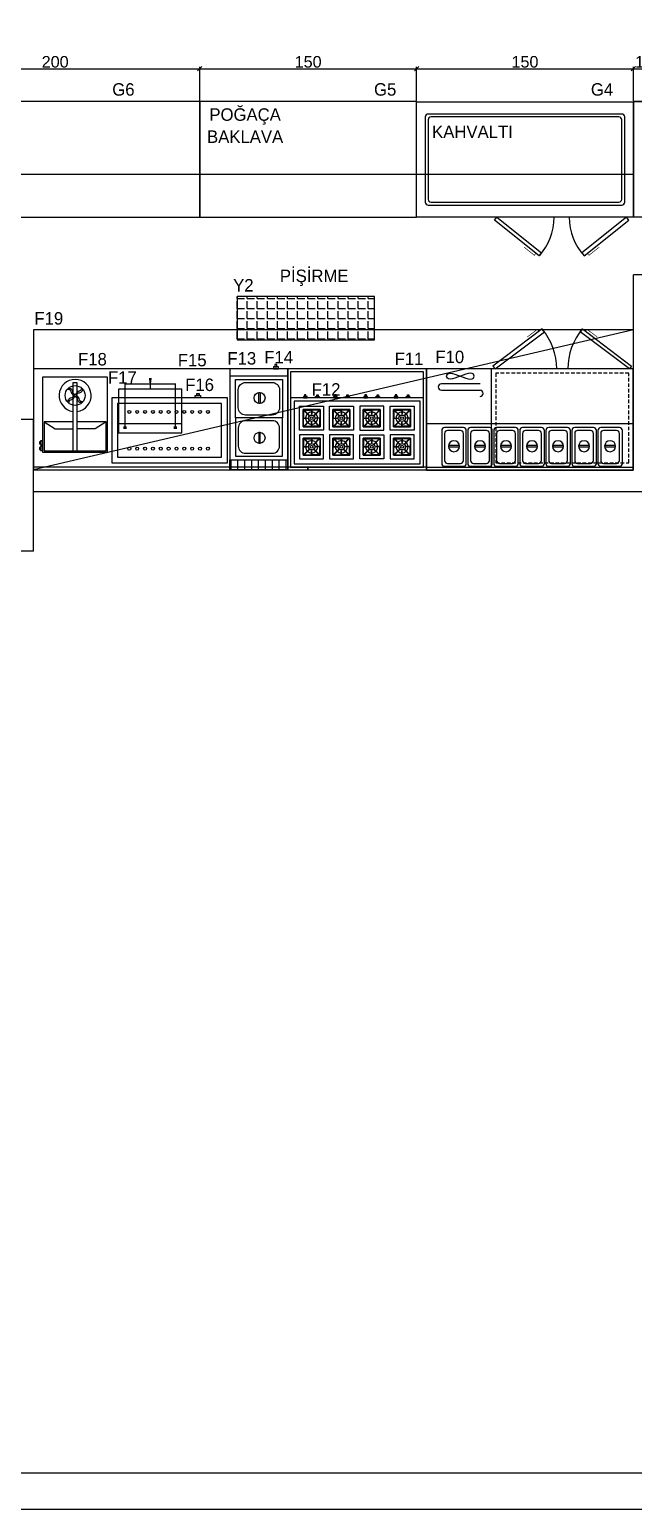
# Model space of a CAD drawing. Header units: millimetres. Extents: x 63882 to 85892, y -58394 to -53173.
# Drawn here: x 64644 to 65062, y -56094 to -55069 of the extents above; entities that cross this region are included whole.
import ezdxf
from ezdxf.enums import TextEntityAlignment as Align

# ---------------------------------------------------------------- set-up
doc = ezdxf.new("R2010")
doc.units = ezdxf.units.MM
doc.header["$LTSCALE"] = 5
doc.linetypes.add('DASHED', pattern=[0.75, 0.5, -0.25])
for name, color, linetype in [('002 Çizgi', 7, 'Continuous'), ('S2000-002 Çizgi', 7, 'Continuous'), ('S2000-025 Antet', 7, 'Continuous')]:
    doc.layers.add(name, color=color, linetype=linetype)
doc.styles.get("Standard").update_dxf_attribs({"font": 'arial.ttf'})
doc.styles.add('TAKSİM', font='GOTHIC.TTF', dxfattribs={"height": 20})
doc.dimstyles.new('OLCU50', dxfattribs={"dimtxt": 8, "dimasz": 3, "dimexe": 1.25, "dimexo": 0.625, "dimtad": 1, "dimdec": 0, "dimtxsty": 'Standard', "dimblk": 'OBLIQUE', "dimcen": 2.5, "dimclrd": 256, "dimclre": 251, "dimclrt": 25, "dimadec": 0, "dimazin": 0, "dimtfac": 1, "dimtdec": 0, "dimtmove": 0, "dimatfit": 3, "dimldrblk": 'OBLIQUE', "dimfxl": 1, "dimarcsym": 0})

# ---------------------------------------------------------------- blocks, each defined once
blk = doc.blocks.new('A$C2833593F')
at = {"layer": 'S2000-002 Çizgi'}
for points in [[(0, 0), (45, 0), (45, 52), (0, 52)], [(21, 4), (24, 4), (24, 51), (21, 51)], [(45, 48.1), (46.5, 48.1), (46.5, 50.8), (45, 50.8)], [(45, 44.1), (46.5, 44.1), (46.5, 46.8), (45, 46.8)], [(46.5, 48.8), (47.2, 48.8), (47.2, 50.1), (46.5, 50.1)], [(46.5, 44.8), (47.2, 44.8), (47.2, 46.1), (46.5, 46.1)]]:
    blk.add_lwpolyline(points, close=True, dxfattribs=at)
for points in [[(24, 31), (44, 31), (44, 51), (1, 51), (1, 31), (21, 31)], [(1, 31), (8.6, 35.7), (21, 35.7)], [(44, 31), (36.4, 35.7), (24, 35.7)]]:
    blk.add_lwpolyline(points, dxfattribs=at)
for points in [[(17.1, 16.9, -0.42543), (19.5, 15.6, 0.337252), (21.6, 13.3, -0.475845)], [(17.6, 17.5, -0.499875), (20.8, 15.4, 0.298072), (22.2, 13.6, 0.325205)], [(17.7, 7.8, -0.499875), (19.8, 11, 0.298072), (21.5, 12.3, 0.325205)], [(18.3, 7.3, -0.42543), (19.5, 9.7, 0.337252), (21.9, 11.8, -0.475845)], [(27.4, 7.9, -0.499875), (24.2, 10, 0.298072), (22.8, 11.7, 0.325205)], [(26.7, 18, -0.42543), (25.5, 15.7, 0.337252), (23.1, 13.6, -0.475845)], [(27.9, 8.5, -0.42543), (25.5, 9.7, 0.337252), (23.4, 12.1, -0.475845)], [(27.3, 17.6, -0.499875), (25.2, 14.3, 0.298072), (23.5, 13, 0.325205)]]:
    blk.add_lwpolyline(points, format="xyb", dxfattribs=at)
at = {"layer": 'S2000-002 Çizgi', "const_width": 0.25}
blk.add_lwpolyline([(22.2, 12.4, 1), (22.8, 13, 1)], format="xyb", close=True, dxfattribs=at)
at = {"layer": 'S2000-002 Çizgi'}
for radius in [6.87, 1.04]:
    blk.add_circle((22.5, 12.7), radius, dxfattribs=at)
blk.add_arc((22.5, 12.7), 11.1, 97.7691, 82.2228, dxfattribs=at)
blk = doc.blocks.new('A$C01E77913')
at = {"layer": 'S2000-002 Çizgi'}
for points in [[(2, 26.8), (15, 26.8, -0.414214), (17, 24.8), (17, 2, -0.414214), (15, 0), (2, 0, -0.414214), (0, 2), (0, 24.8, -0.414214)], [(4, 24.8), (13, 24.8, -0.414214), (15, 22.8), (15, 4, -0.414214), (13, 2), (4, 2, -0.414214), (2, 4), (2, 22.8, -0.414214)]]:
    blk.add_lwpolyline(points, format="xyb", close=True, dxfattribs=at)
blk.add_lwpolyline([(4.7, 14.3), (12.2, 14.3), (12.2, 13.5), (4.7, 13.5)], close=True, dxfattribs=at)
blk.add_circle((8.5, 13.9), 3.82, dxfattribs=at)
blk = doc.blocks.new('143-70-M')
at = {"layer": '002 Çizgi', "color": 7}
for p, q in [((27.4, -97.5), (27.4, 45.5)), ((-30.3, -60.5), (-30.3, -87.2)), ((-25.9, -87.2), (-25.9, -60.5)), ((-37.4, -66), (-37.6, -67.1)), ((-37.6, -67.1), (-37.4, -68.6)), ((-36.9, -65.1), (-37.4, -66)), ((-37.4, -68.6), (-36.9, -70.3)), ((-36.3, -64.7), (-36.9, -65.1)), ((-36.9, -70.3), (-36.3, -72.1)), ((-35.6, -64.5), (-36.3, -64.7)), ((-34.8, -64.7), (-35.6, -64.5)), ((-34.2, -65.1), (-34.8, -64.7)), ((-34.8, -72.1), (-34.2, -70.3)), ((-33.7, -66), (-34.2, -65.1)), ((-34.2, -70.3), (-33.7, -68.6)), ((-33.6, -67.1), (-33.7, -66)), ((-33.7, -68.6), (-33.6, -67.1)), ((-37.6, -81.1), (-37.4, -79.6)), ((-37.4, -82.2), (-37.6, -81.1)), ((-37.4, -79.6), (-36.9, -77.9)), ((-36.9, -77.9), (-36.3, -76)), ((-36.3, -72.1), (-35.6, -74.1)), ((-36.3, -76), (-35.6, -74.1)), ((-35.6, -74.1), (-34.8, -72.1)), ((-35.6, -74.1), (-34.8, -76)), ((-34.8, -76), (-34.2, -77.9)), ((-34.2, -77.9), (-33.7, -79.6)), ((-33.7, -79.6), (-33.6, -81.1)), ((-33.6, -81.1), (-33.7, -82.2)), ((-36.9, -83), (-37.4, -82.2)), ((-36.3, -83.5), (-36.9, -83)), ((-35.6, -83.7), (-36.3, -83.5)), ((-34.8, -83.5), (-35.6, -83.7)), ((-34.2, -83), (-34.8, -83.5)), ((-33.7, -82.2), (-34.2, -83))]:
    blk.add_line(p, q, dxfattribs=at)
for points in [[(-68.4, 10.3), (-42.6, 44.4), (-40.6, 42.9), (-66.4, 8.8)], [(-40.6, -97.5), (29.4, -97.5), (29.4, 45.5), (-40.6, 45.5)], [(-2.6, 45.5), (-2.6, -97.5), (29.4, -97.5), (29.4, 45.5)], [(-68.4, -17.5), (-42.6, -51.6), (-40.6, -50.1), (-66.4, -16)]]:
    blk.add_lwpolyline(points, close=True, dxfattribs=at)
at = {"layer": '002 Çizgi', "color": 7, "linetype": 'DASHED'}
blk.add_lwpolyline([(24.4, -49.5), (24.4, 42.5), (-37.6, 42.5), (-37.6, -49.5)], close=True, dxfattribs=at)
at = {"layer": '002 Çizgi', "color": 7, "const_width": 0.427}
for points in [[(-66.7, 12.5), (-68, 13.5), (-63.8, 19.2), (-62.7, 20.6)], [(-66.7, -19.8), (-68, -20.8), (-63.8, -26.4), (-62.7, -27.8)]]:
    blk.add_lwpolyline(points, dxfattribs=at)
at = {"layer": '002 Çizgi', "color": 7}
blk.add_lwpolyline([(27.4, -52.5), (-40.6, -52.5)], dxfattribs=at)
for centre, radius, start, end in [((-40.6, 42.9), 42.7, 229.4908, 270), ((-40.6, -50.1), 42.7, 90, 130.5092), ((-23.7, -60.5), 2.17, 0, 180), ((-28.1, -87.2), 2.17, 180, 0)]:
    blk.add_arc(centre, radius, start, end, dxfattribs=at)
at = {"layer": '002 Çizgi', "color": 7, "xscale": -1, "rotation": 90}
for p in [(26.8, 38), (26.8, 20), (26.8, 2), (26.8, -16), (26.8, -34), (26.8, -52), (26.8, -70)]:
    blk.add_blockref('A$C01E77913', p, dxfattribs=at)
blk = doc.blocks.new('A$C4C4D7A5C')
at = {"layer": 'S2000-002 Çizgi'}
for points in [[(0, 26.8), (0, 106.8), (150, 106.8), (150, 26.8)], [(84.8, 0), (53.9, 24.8), (55.6, 26.8), (86.5, 2.1)], [(116, 0), (146.9, 24.8), (145.2, 26.8), (114.3, 2.1)]]:
    blk.add_lwpolyline(points, close=True, dxfattribs=at)
for points in [[(144, 37.3), (144, 96.3, 0.414214), (142, 98.3), (8, 98.3, 0.414214), (6, 96.3), (6, 37.3, 0.414214), (8, 35.3), (142, 35.3, 0.414214)], [(142, 39.3), (142, 94.3, 0.414214), (140, 96.3), (10, 96.3, 0.414214), (8, 94.3), (8, 39.3, 0.414214), (10, 37.3), (140, 37.3, 0.414214)]]:
    blk.add_lwpolyline(points, format="xyb", close=True, dxfattribs=at)
at = {"layer": 'S2000-002 Çizgi', "const_width": 0.44}
for points in [[(82.5, 1.8), (81.5, 0.5), (75.8, 5), (74.4, 6.2)], [(118.2, 1.8), (119.3, 0.5), (124.9, 5), (126.4, 6.2)]]:
    blk.add_lwpolyline(points, dxfattribs=at)
at = {"layer": 'S2000-002 Çizgi'}
for centre, start, end in [((55.6, 26.8), 317.4568, 0), ((145.2, 26.8), 180, 222.5432)]:
    blk.add_arc(centre, 39.6, start, end, dxfattribs=at)
blk = doc.blocks.new('A$C1290354C')
for points in [[(0, 0), (80, 0), (80, 45), (0, 45)], [(4, 4), (76, 4), (76, 41), (4, 41)]]:
    blk.add_lwpolyline(points, close=True)
for centre in [(12.2, 35.2), (17.6, 35.2), (23.1, 35.2), (28.5, 35.2), (33.9, 35.2), (39.4, 35.2), (44.8, 35.2), (50.2, 35.2), (55.7, 35.2), (61.1, 35.2), (66.6, 35.2), (12.2, 9.8), (17.6, 9.8), (23.1, 9.8), (28.5, 9.8), (33.9, 9.8), (39.4, 9.8), (44.8, 9.8), (50.2, 9.8), (55.7, 9.8), (61.1, 9.8), (66.6, 9.8)]:
    blk.add_circle(centre, 1)
at = {"layer": 'S2000-002 Çizgi'}
for points in [[(61.4, 45), (57.8, 45), (57.8, 46.5), (61.4, 46.5)], [(60.5, 46.5), (59, 46.5), (59, 47.9), (60.5, 47.9)]]:
    blk.add_lwpolyline(points, close=True, dxfattribs=at)
blk = doc.blocks.new('A$C67BA2794')
at = {"layer": 'S2000-002 Çizgi'}
blk.add_lwpolyline([(0, 7.6), (44, 7.6), (44, 38), (0, 38)], close=True, dxfattribs=at)
blk.add_lwpolyline([(44, 31.5), (0, 31.5)], dxfattribs=at)
for points, const_width in [([(3.5, 34.4), (5.8, 34.4)], 2), ([(4.6, 34), (4.6, 4.1), (22, 4.1)], 1), ([(39.4, 34), (39.4, 4.1), (22, 4.1)], 1), ([(40.5, 34.4), (38.2, 34.4)], 2)]:
    blk.add_lwpolyline(points, dxfattribs=dict(at, const_width=const_width))
blk.add_lwpolyline([(21.9, 7.5, 1, 1, 0), (21.9, 3.7, 1, 2, 0), (21.9, 0, 2, 2, 0)], format="xyseb", dxfattribs=at)
blk = doc.blocks.new('A$C1D5611CB')
at = {"layer": 'S2000-002 Çizgi'}
h = blk.add_hatch(dxfattribs=at)
h.set_pattern_fill('ANSI31', color=256, scale=1.5, angle=45, style=0)
h.set_pattern_definition([(90, (-3928.432, -4962.946), (-4.7625, 9e-16), [])])
h.paths.add_polyline_path([(40, 65.9), (40, 72.9), (0, 72.9), (0, 65.9)])
blk.add_line((0, 7.9), (40, 7.9), dxfattribs=at)
for points in [[(0, 2.9), (40, 2.9), (40, 72.9), (0, 72.9)], [(0, 72.9), (40, 72.9), (40, 65.9), (0, 65.9)], [(3.7, 63.4), (3.7, 36.9), (36.2, 36.9), (36.2, 63.4)], [(19.9, 47), (19.9, 54.5), (19.2, 54.5), (19.2, 47)], [(3.7, 10.4), (3.7, 36.9), (36.2, 36.9), (36.2, 10.4)], [(19.9, 26.9), (19.9, 19.4), (19.2, 19.4), (19.2, 26.9)], [(9.9, 2.9), (6.3, 2.9), (6.3, 1.5), (9.9, 1.5)], [(9, 1.5), (7.5, 1.5), (7.5, 0), (9, 0)]]:
    blk.add_lwpolyline(points, close=True, dxfattribs=at)
for points in [[(5.7, 56.4), (5.7, 43.9, 0.414214), (10.7, 38.9), (29.2, 38.9, 0.414214), (34.2, 43.9), (34.2, 56.4, 0.414214), (29.2, 61.4), (10.7, 61.4, 0.414214)], [(5.7, 17.4), (5.7, 29.9, -0.414214), (10.7, 34.9), (29.2, 34.9, -0.414214), (34.2, 29.9), (34.2, 17.4, -0.414214), (29.2, 12.4), (10.7, 12.4, -0.414214)]]:
    blk.add_lwpolyline(points, format="xyb", close=True, dxfattribs=at)
for centre in [(19.5, 50.7), (19.5, 23.1)]:
    blk.add_circle(centre, 3.82, dxfattribs=at)
blk = doc.blocks.new('A$C12B43838')
at = {"layer": 'S2000-002 Çizgi'}
for p, q in [((8.6, 39.8), (20.4, 39.8)), ((8.8, 38.9), (8.8, 34.3)), ((8.8, 28.9), (8.8, 33.5)), ((9.1, 34), (11.6, 34)), ((9.1, 34), (11.6, 34)), ((9.1, 33.8), (11.6, 33.8)), ((9.3, 39.1), (12.6, 35.8)), ((9.3, 28.7), (12.6, 32)), ((9.7, 39.1), (12.8, 36)), ((9.7, 28.7), (12.8, 31.8)), ((9.9, 39.5), (14.1, 39.5)), ((12.8, 35.8), (12.8, 35.8)), ((12.8, 32), (12.8, 32)), ((14.4, 39.3), (14.4, 36.8)), ((14.4, 28.5), (14.4, 31)), ((14.6, 39.3), (14.6, 36.8)), ((14.6, 28.5), (14.6, 31)), ((19.1, 39.5), (14.9, 39.5)), ((16.2, 35.8), (16.2, 35.8)), ((16.2, 32), (16.2, 32)), ((19.3, 39.1), (16.3, 36)), ((19.3, 28.7), (16.3, 31.8)), ((19.7, 39.1), (16.4, 35.8)), ((19.7, 28.7), (16.4, 32)), ((19.9, 34), (17.4, 34)), ((19.9, 34), (17.4, 34)), ((19.9, 33.8), (17.4, 33.8)), ((20.2, 38.9), (20.2, 34.3)), ((20.2, 28.9), (20.2, 33.5)), ((20.4, 39.8), (20.4, 28)), ((29.2, 39.8), (41, 39.8)), ((29.4, 38.9), (29.4, 34.3)), ((29.4, 28.9), (29.4, 33.5)), ((29.7, 34), (32.2, 34)), ((29.7, 34), (32.2, 34)), ((29.7, 33.8), (32.2, 33.8)), ((29.9, 39.1), (33.2, 35.8)), ((29.9, 28.7), (33.2, 32)), ((30.3, 39.1), (33.3, 36)), ((30.3, 28.7), (33.3, 31.8)), ((30.5, 39.5), (34.7, 39.5)), ((33.4, 35.8), (33.4, 35.8)), ((33.4, 32), (33.4, 32)), ((35, 39.3), (35, 36.8)), ((35, 28.5), (35, 31)), ((35.2, 39.3), (35.2, 36.8)), ((35.2, 28.5), (35.2, 31)), ((39.7, 39.5), (35.5, 39.5)), ((39.9, 39.1), (36.8, 36)), ((36.8, 35.8), (36.8, 35.8)), ((36.8, 32), (36.8, 32)), ((39.9, 28.7), (36.8, 31.8)), ((40.3, 39.1), (37, 35.8)), ((40.3, 28.7), (37, 32)), ((40.5, 34), (38, 34)), ((40.5, 34), (38, 34)), ((40.5, 33.8), (38, 33.8)), ((40.8, 38.9), (40.8, 34.3)), ((40.8, 28.9), (40.8, 33.5)), ((41, 39.8), (41, 28)), ((50.2, 39.8), (50.2, 28)), ((62, 39.8), (50.2, 39.8)), ((50.4, 38.9), (50.4, 34.3)), ((50.4, 28.9), (50.4, 33.5)), ((50.7, 34), (53.2, 34)), ((50.7, 34), (53.2, 34)), ((50.7, 33.8), (53.2, 33.8)), ((50.9, 39.1), (54.2, 35.8)), ((50.9, 28.7), (54.2, 32)), ((51.3, 39.1), (54.3, 36)), ((51.3, 28.7), (54.3, 31.8)), ((51.5, 39.5), (55.7, 39.5)), ((54.4, 35.8), (54.4, 35.8)), ((54.4, 32), (54.4, 32)), ((55.9, 39.3), (55.9, 36.8)), ((55.9, 28.5), (55.9, 31)), ((56.2, 39.3), (56.2, 36.8)), ((56.2, 28.5), (56.2, 31)), ((60.7, 39.5), (56.5, 39.5)), ((60.9, 39.1), (57.8, 36)), ((57.8, 35.8), (57.8, 35.8)), ((57.8, 32), (57.8, 32)), ((60.9, 28.7), (57.8, 31.8)), ((61.3, 39.1), (58, 35.8)), ((61.3, 28.7), (58, 32)), ((61.5, 34), (59, 34)), ((61.5, 34), (59, 34)), ((61.5, 33.8), (59, 33.8)), ((61.7, 38.9), (61.7, 34.3)), ((61.7, 28.9), (61.7, 33.5)), ((71.1, 39.8), (83, 39.8)), ((71.4, 38.9), (71.4, 34.3)), ((71.4, 28.9), (71.4, 33.5)), ((71.7, 34), (74.2, 34)), ((71.7, 34), (74.2, 34)), ((71.7, 33.8), (74.2, 33.8)), ((71.8, 39.1), (75.2, 35.8)), ((71.8, 28.7), (75.2, 32)), ((72.3, 39.1), (75.3, 36)), ((72.3, 28.7), (75.3, 31.8)), ((72.5, 39.5), (76.7, 39.5)), ((75.3, 35.8), (75.3, 35.8)), ((75.3, 32), (75.3, 32)), ((76.9, 39.3), (76.9, 36.8)), ((76.9, 28.5), (76.9, 31)), ((77.2, 39.3), (77.2, 36.8)), ((77.2, 28.5), (77.2, 31)), ((81.7, 39.5), (77.5, 39.5)), ((81.8, 39.1), (78.8, 36)), ((78.8, 35.8), (78.8, 35.8)), ((78.8, 32), (78.8, 32)), ((81.8, 28.7), (78.8, 31.8)), ((82.3, 39.1), (79, 35.8)), ((82.3, 28.7), (79, 32)), ((82.5, 34), (80, 34)), ((82.5, 34), (80, 34)), ((82.5, 33.8), (80, 33.8)), ((82.7, 38.9), (82.7, 34.3)), ((82.7, 28.9), (82.7, 33.5)), ((83, 39.8), (83, 28)), ((9.9, 28.3), (14.1, 28.3)), ((19.1, 28.3), (14.9, 28.3)), ((30.5, 28.3), (34.7, 28.3)), ((39.7, 28.3), (35.5, 28.3)), ((51.5, 28.3), (55.7, 28.3)), ((60.7, 28.3), (56.5, 28.3)), ((72.5, 28.3), (76.7, 28.3)), ((81.7, 28.3), (77.5, 28.3)), ((8.8, 19.1), (8.8, 14.5)), ((8.8, 9.1), (8.8, 13.7)), ((9.1, 14.2), (11.6, 14.2)), ((9.1, 14), (11.6, 14)), ((9.1, 14), (11.6, 14)), ((9.3, 19.3), (12.6, 16)), ((9.3, 8.9), (12.6, 12.2)), ((9.7, 19.3), (12.8, 16.2)), ((9.7, 8.9), (12.8, 12)), ((9.9, 19.7), (14.1, 19.7)), ((12.8, 16), (12.8, 16)), ((12.8, 12.2), (12.8, 12.2)), ((14.4, 19.5), (14.4, 17)), ((14.4, 8.7), (14.4, 11.2)), ((14.6, 19.5), (14.6, 17)), ((14.6, 8.7), (14.6, 11.2)), ((19.1, 19.7), (14.9, 19.7)), ((16.2, 16), (16.2, 16)), ((16.2, 12.2), (16.2, 12.2)), ((19.3, 19.3), (16.3, 16.2)), ((19.3, 8.9), (16.3, 12)), ((19.7, 19.3), (16.4, 16)), ((19.7, 8.9), (16.4, 12.2)), ((19.9, 14.2), (17.4, 14.2)), ((19.9, 14), (17.4, 14)), ((19.9, 14), (17.4, 14)), ((20.2, 19.1), (20.2, 14.5)), ((20.2, 9.1), (20.2, 13.7)), ((20.4, 8.2), (20.4, 20)), ((29.4, 19.1), (29.4, 14.5)), ((29.4, 9.1), (29.4, 13.7)), ((29.7, 14.2), (32.2, 14.2)), ((29.7, 14), (32.2, 14)), ((29.7, 14), (32.2, 14)), ((29.9, 19.3), (33.2, 16)), ((29.9, 8.9), (33.2, 12.2)), ((30.3, 19.3), (33.3, 16.2)), ((30.3, 8.9), (33.3, 12)), ((30.5, 19.7), (34.7, 19.7)), ((33.4, 16), (33.4, 16)), ((33.4, 12.2), (33.4, 12.2)), ((35, 19.5), (35, 17)), ((35, 8.7), (35, 11.2)), ((35.2, 19.5), (35.2, 17)), ((35.2, 8.7), (35.2, 11.2)), ((39.7, 19.7), (35.5, 19.7)), ((39.9, 19.3), (36.8, 16.2)), ((36.8, 16), (36.8, 16)), ((36.8, 12.2), (36.8, 12.2)), ((39.9, 8.9), (36.8, 12)), ((40.3, 19.3), (37, 16)), ((40.3, 8.9), (37, 12.2)), ((40.5, 14.2), (38, 14.2)), ((40.5, 14), (38, 14)), ((40.5, 14), (38, 14)), ((40.8, 19.1), (40.8, 14.5)), ((40.8, 9.1), (40.8, 13.7)), ((41, 8.2), (41, 20)), ((50.2, 8.2), (50.2, 20)), ((50.4, 19.1), (50.4, 14.5)), ((50.4, 9.1), (50.4, 13.7)), ((50.7, 14.2), (53.2, 14.2)), ((50.7, 14), (53.2, 14)), ((50.7, 14), (53.2, 14)), ((50.9, 19.3), (54.2, 16)), ((50.9, 8.9), (54.2, 12.2)), ((51.3, 19.3), (54.3, 16.2)), ((51.3, 8.9), (54.3, 12)), ((51.5, 19.7), (55.7, 19.7)), ((54.4, 16), (54.4, 16)), ((54.4, 12.2), (54.4, 12.2)), ((55.9, 19.5), (55.9, 17)), ((55.9, 8.7), (55.9, 11.2)), ((56.2, 19.5), (56.2, 17)), ((56.2, 8.7), (56.2, 11.2)), ((60.7, 19.7), (56.5, 19.7)), ((60.9, 19.3), (57.8, 16.2)), ((57.8, 16), (57.8, 16)), ((57.8, 12.2), (57.8, 12.2)), ((60.9, 8.9), (57.8, 12)), ((61.3, 19.3), (58, 16)), ((61.3, 8.9), (58, 12.2)), ((61.5, 14.2), (59, 14.2)), ((61.5, 14), (59, 14)), ((61.5, 14), (59, 14)), ((61.7, 19.1), (61.7, 14.5)), ((61.7, 9.1), (61.7, 13.7)), ((71.4, 19.1), (71.4, 14.5)), ((71.4, 9.1), (71.4, 13.7)), ((71.7, 14.2), (74.2, 14.2)), ((71.7, 14), (74.2, 14)), ((71.7, 14), (74.2, 14)), ((71.8, 19.3), (75.2, 16)), ((71.8, 8.9), (75.2, 12.2)), ((72.3, 19.3), (75.3, 16.2)), ((72.3, 8.9), (75.3, 12)), ((72.5, 19.7), (76.7, 19.7)), ((75.3, 16), (75.3, 16)), ((75.3, 12.2), (75.3, 12.2)), ((76.9, 19.5), (76.9, 17)), ((76.9, 8.7), (76.9, 11.2)), ((77.2, 19.5), (77.2, 17)), ((77.2, 8.7), (77.2, 11.2)), ((81.7, 19.7), (77.5, 19.7)), ((81.8, 19.3), (78.8, 16.2)), ((78.8, 16), (78.8, 16)), ((78.8, 12.2), (78.8, 12.2)), ((81.8, 8.9), (78.8, 12)), ((82.3, 19.3), (79, 16)), ((82.3, 8.9), (79, 12.2)), ((82.5, 14.2), (80, 14.2)), ((82.5, 14), (80, 14)), ((82.5, 14), (80, 14)), ((82.7, 19.1), (82.7, 14.5)), ((82.7, 9.1), (82.7, 13.7)), ((83, 8.2), (83, 20)), ((8.6, 8.2), (20.4, 8.2)), ((9.9, 8.5), (14.1, 8.5)), ((19.1, 8.5), (14.9, 8.5)), ((29.2, 8.2), (41, 8.2)), ((30.5, 8.5), (34.7, 8.5)), ((39.7, 8.5), (35.5, 8.5)), ((62, 8.2), (50.2, 8.2)), ((51.5, 8.5), (55.7, 8.5)), ((60.7, 8.5), (56.5, 8.5)), ((71.1, 8.2), (83, 8.2)), ((72.5, 8.5), (76.7, 8.5)), ((81.7, 8.5), (77.5, 8.5))]:
    blk.add_line(p, q, dxfattribs=at)
for points in [[(92, 0), (92, 48), (0, 48), (0, 0)], [(89.6, 2.4), (89.6, 45.6), (2.4, 45.6), (2.4, 2.4)], [(22.8, 42.2), (22.8, 25.6), (6.2, 25.6), (6.2, 42.2)], [(8.9, 48), (11.4, 48), (11.4, 49), (8.9, 49)], [(9.6, 49), (10.6, 49), (10.6, 50), (9.6, 50)], [(19.8, 48), (17.3, 48), (17.3, 49), (19.8, 49)], [(19, 49), (18, 49), (18, 50), (19, 50)], [(43.4, 42.2), (43.4, 25.6), (26.8, 25.6), (26.8, 42.2)], [(29.7, 48), (32.1, 48), (32.1, 49), (29.7, 49)], [(30.4, 49), (31.4, 49), (31.4, 50), (30.4, 50)], [(40.5, 48), (38.1, 48), (38.1, 49), (40.5, 49)], [(39.8, 49), (38.8, 49), (38.8, 50), (39.8, 50)], [(47.8, 42.2), (47.8, 25.6), (64.4, 25.6), (64.4, 42.2)], [(50.7, 48), (53.1, 48), (53.1, 49), (50.7, 49)], [(51.4, 49), (52.4, 49), (52.4, 50), (51.4, 50)], [(61.5, 48), (59, 48), (59, 49), (61.5, 49)], [(60.8, 49), (59.8, 49), (59.8, 50), (60.8, 50)], [(85.4, 42.2), (85.4, 25.6), (68.8, 25.6), (68.8, 42.2)], [(71.6, 48), (74.1, 48), (74.1, 49), (71.6, 49)], [(72.4, 49), (73.4, 49), (73.4, 50), (72.4, 50)], [(82.5, 48), (80, 48), (80, 49), (82.5, 49)], [(81.8, 49), (80.8, 49), (80.8, 50), (81.8, 50)], [(20.4, 39.8), (20.4, 28), (8.6, 28), (8.6, 39.8)], [(20.4, 39.8), (8.6, 39.8), (8.6, 28), (20.4, 28)], [(20.4, 39.8), (8.6, 39.8), (8.6, 28), (20.4, 28)], [(41, 39.8), (41, 28), (29.2, 28), (29.2, 39.8)], [(41, 39.8), (29.2, 39.8), (29.2, 28), (41, 28)], [(41, 39.8), (29.2, 39.8), (29.2, 28), (41, 28)], [(50.2, 39.8), (50.2, 28), (62, 28), (62, 39.8)], [(50.2, 39.8), (62, 39.8), (62, 28), (50.2, 28)], [(50.2, 39.8), (62, 39.8), (62, 28), (50.2, 28)], [(83, 39.8), (83, 28), (71.1, 28), (71.1, 39.8)], [(83, 39.8), (71.1, 39.8), (71.1, 28), (83, 28)], [(83, 39.8), (71.1, 39.8), (71.1, 28), (83, 28)], [(22.8, 5.8), (22.8, 22.4), (6.2, 22.4), (6.2, 5.8)], [(43.4, 5.8), (43.4, 22.4), (26.8, 22.4), (26.8, 5.8)], [(47.8, 5.8), (47.8, 22.4), (64.4, 22.4), (64.4, 5.8)], [(85.4, 5.8), (85.4, 22.4), (68.8, 22.4), (68.8, 5.8)], [(20.4, 8.2), (20.4, 20), (8.6, 20), (8.6, 8.2)], [(20.4, 8.2), (8.6, 8.2), (8.6, 20), (20.4, 20)], [(20.4, 8.2), (8.6, 8.2), (8.6, 20), (20.4, 20)], [(41, 8.2), (41, 20), (29.2, 20), (29.2, 8.2)], [(41, 8.2), (29.2, 8.2), (29.2, 20), (41, 20)], [(41, 8.2), (29.2, 8.2), (29.2, 20), (41, 20)], [(50.2, 8.2), (50.2, 20), (62, 20), (62, 8.2)], [(50.2, 8.2), (62, 8.2), (62, 20), (50.2, 20)], [(50.2, 8.2), (62, 8.2), (62, 20), (50.2, 20)], [(83, 8.2), (83, 20), (71.1, 20), (71.1, 8.2)], [(83, 8.2), (71.1, 8.2), (71.1, 20), (83, 20)], [(83, 8.2), (71.1, 8.2), (71.1, 20), (83, 20)]]:
    blk.add_lwpolyline(points, close=True, dxfattribs=at)
for centre, radius in [((14.5, 33.9), 2.19), ((14.5, 33.9), 1.01), ((35.1, 33.9), 2.19), ((35.1, 33.9), 1.01), ((56.1, 33.9), 2.19), ((56.1, 33.9), 1.01), ((77.1, 33.9), 2.19), ((77.1, 33.9), 1.01), ((14.5, 14.1), 2.19), ((14.5, 14.1), 1.01), ((35.1, 14.1), 2.19), ((35.1, 14.1), 1.01), ((56.1, 14.1), 2.19), ((56.1, 14.1), 1.01), ((77.1, 14.1), 2.19), ((77.1, 14.1), 1.01)]:
    blk.add_circle(centre, radius, dxfattribs=at)
for centre, radius, start, end in [((9.1, 38.9), 0.267, 51.1492, 180.0012), ((9.1, 34.3), 0.267, 180.0012, 270.0012), ((9.1, 33.5), 0.267, 90.0012, 180.0012), ((9.9, 39.3), 0.267, 90.0012, 231.1492), ((14.5, 33.9), 4.17, 135.2023, 178.1661), ((14.5, 33.9), 4.17, 181.8363, 224.8002), ((11.6, 33.9), 0.133, 0.0012, 90.0012), ((11.6, 33.9), 0.133, 270.0012, 0.0012), ((14.5, 33.9), 4.17, 91.8363, 131.376), ((14.5, 33.9), 4.17, 228.6265, 268.1661), ((12.7, 35.9), 0.133, 231.1547, 321.1369), ((12.7, 31.9), 0.133, 38.8656, 128.8478), ((12.7, 35.9), 0.133, 321.1483, 51.1417), ((12.7, 31.9), 0.133, 308.8608, 38.8542), ((14.1, 39.3), 0.267, 0.0012, 90.0012), ((14.5, 36.8), 0.133, 180.0012, 270.0012), ((14.5, 31), 0.133, 90.0012, 180.0012), ((14.5, 36.8), 0.133, 270.0012, 0.0012), ((14.5, 31), 0.133, 0.0012, 90.0012), ((14.9, 39.3), 0.267, 90.0012, 180.0012), ((14.5, 33.9), 4.17, 48.6265, 88.1661), ((14.5, 33.9), 4.17, 271.8363, 311.376), ((16.3, 35.9), 0.133, 128.8608, 218.8542), ((16.3, 35.9), 0.133, 218.8656, 308.8478), ((16.3, 31.9), 0.133, 51.1547, 141.1369), ((16.3, 31.9), 0.133, 141.1483, 231.1417), ((17.4, 33.9), 0.133, 90.0012, 180.0012), ((17.4, 33.9), 0.133, 180.0012, 270.0012), ((14.5, 33.9), 4.17, 1.8363, 44.8002), ((14.5, 33.9), 4.17, 315.2023, 358.1661), ((19.1, 39.3), 0.267, 308.8532, 90.0012), ((19.9, 38.9), 0.267, 0.0012, 128.8532), ((19.9, 34.3), 0.267, 270.0012, 0.0012), ((19.9, 33.5), 0.267, 0.0012, 90.0012), ((29.7, 38.9), 0.267, 51.1492, 180.0012), ((29.7, 34.3), 0.267, 180.0012, 270.0012), ((29.7, 33.5), 0.267, 90.0012, 180.0012), ((30.5, 39.3), 0.267, 90.0012, 231.1492), ((35.1, 33.9), 4.17, 135.2023, 178.1661), ((35.1, 33.9), 4.17, 181.8363, 224.8002), ((32.2, 33.9), 0.133, 0.0012, 90.0012), ((32.2, 33.9), 0.133, 270.0012, 0.0012), ((35.1, 33.9), 4.17, 91.8363, 131.376), ((35.1, 33.9), 4.17, 228.6265, 268.1661), ((33.3, 35.9), 0.133, 231.1547, 321.1369), ((33.3, 31.9), 0.133, 38.8656, 128.8478), ((33.3, 35.9), 0.133, 321.1483, 51.1417), ((33.3, 31.9), 0.133, 308.8608, 38.8542), ((34.7, 39.3), 0.267, 0.0012, 90.0012), ((35.1, 36.8), 0.133, 180.0012, 270.0012), ((35.1, 31), 0.133, 90.0012, 180.0012), ((35.1, 36.8), 0.133, 270.0012, 0.0012), ((35.1, 31), 0.133, 0.0012, 90.0012), ((35.5, 39.3), 0.267, 90.0012, 180.0012), ((35.1, 33.9), 4.17, 48.6265, 88.1661), ((35.1, 33.9), 4.17, 271.8363, 311.376), ((36.9, 35.9), 0.133, 128.8608, 218.8542), ((36.9, 35.9), 0.133, 218.8656, 308.8478), ((36.9, 31.9), 0.133, 51.1547, 141.1369), ((36.9, 31.9), 0.133, 141.1483, 231.1417), ((38, 33.9), 0.133, 90.0012, 180.0012), ((38, 33.9), 0.133, 180.0012, 270.0012), ((35.1, 33.9), 4.17, 1.8363, 44.8002), ((35.1, 33.9), 4.17, 315.2023, 358.1661), ((39.7, 39.3), 0.267, 308.8532, 90.0012), ((40.5, 38.9), 0.267, 0.0012, 128.8532), ((40.5, 34.3), 0.267, 270.0012, 0.0012), ((40.5, 33.5), 0.267, 0.0012, 90.0012), ((50.7, 38.9), 0.267, 51.1492, 180.0012), ((50.7, 34.3), 0.267, 180.0012, 270.0012), ((50.7, 33.5), 0.267, 90.0012, 180.0012), ((51.5, 39.3), 0.267, 90.0012, 231.1492), ((56.1, 33.9), 4.17, 135.2023, 178.1661), ((56.1, 33.9), 4.17, 181.8363, 224.8002), ((53.2, 33.9), 0.133, 0.0012, 90.0012), ((53.2, 33.9), 0.133, 270.0012, 0.0012), ((56.1, 33.9), 4.17, 91.8363, 131.376), ((56.1, 33.9), 4.17, 228.6265, 268.1661), ((54.3, 35.9), 0.133, 231.1547, 321.1369), ((54.3, 31.9), 0.133, 38.8656, 128.8478), ((54.3, 35.9), 0.133, 321.1483, 51.1417), ((54.3, 31.9), 0.133, 308.8608, 38.8542), ((55.7, 39.3), 0.267, 0.0012, 90.0012), ((56.1, 36.8), 0.133, 180.0012, 270.0012), ((56.1, 31), 0.133, 90.0012, 180.0012), ((56.1, 36.8), 0.133, 270.0012, 0.0012), ((56.1, 31), 0.133, 0.0012, 90.0012), ((56.5, 39.3), 0.267, 90.0012, 180.0012), ((56.1, 33.9), 4.17, 48.6265, 88.1661), ((56.1, 33.9), 4.17, 271.8363, 311.376), ((57.9, 35.9), 0.133, 128.8608, 218.8542), ((57.9, 35.9), 0.133, 218.8656, 308.8478), ((57.9, 31.9), 0.133, 51.1547, 141.1369), ((57.9, 31.9), 0.133, 141.1483, 231.1417), ((59, 33.9), 0.133, 90.0012, 180.0012), ((59, 33.9), 0.133, 180.0012, 270.0012), ((56.1, 33.9), 4.17, 1.8363, 44.8002), ((56.1, 33.9), 4.17, 315.2023, 358.1661), ((60.7, 39.3), 0.267, 308.8532, 90.0012), ((61.5, 38.9), 0.267, 0.0012, 128.8532), ((61.5, 34.3), 0.267, 270.0012, 0.0012), ((61.5, 33.5), 0.267, 0.0012, 90.0012), ((71.7, 38.9), 0.267, 51.1492, 180.0012), ((71.7, 34.3), 0.267, 180.0012, 270.0012), ((71.7, 33.5), 0.267, 90.0012, 180.0012), ((72.5, 39.3), 0.267, 90.0012, 231.1492), ((77.1, 33.9), 4.17, 135.2023, 178.1661), ((77.1, 33.9), 4.17, 181.8363, 224.8002), ((74.2, 33.9), 0.133, 0.0012, 90.0012), ((74.2, 33.9), 0.133, 270.0012, 0.0012), ((77.1, 33.9), 4.17, 91.8363, 131.376), ((77.1, 33.9), 4.17, 228.6265, 268.1661), ((75.2, 35.9), 0.133, 231.1547, 321.1369), ((75.2, 31.9), 0.133, 38.8656, 128.8478), ((75.2, 35.9), 0.133, 321.1483, 51.1417), ((75.2, 31.9), 0.133, 308.8608, 38.8542), ((76.7, 39.3), 0.267, 0.0012, 90.0012), ((77.1, 36.8), 0.133, 180.0012, 270.0012), ((77.1, 31), 0.133, 90.0012, 180.0012), ((77.1, 36.8), 0.133, 270.0012, 0.0012), ((77.1, 31), 0.133, 0.0012, 90.0012), ((77.5, 39.3), 0.267, 90.0012, 180.0012), ((77.1, 33.9), 4.17, 48.6265, 88.1661), ((77.1, 33.9), 4.17, 271.8363, 311.376), ((78.9, 35.9), 0.133, 128.8608, 218.8542), ((78.9, 35.9), 0.133, 218.8656, 308.8478), ((78.9, 31.9), 0.133, 51.1547, 141.1369), ((78.9, 31.9), 0.133, 141.1483, 231.1417), ((80, 33.9), 0.133, 90.0012, 180.0012), ((80, 33.9), 0.133, 180.0012, 270.0012), ((77.1, 33.9), 4.17, 1.8363, 44.8002), ((77.1, 33.9), 4.17, 315.2023, 358.1661), ((81.7, 39.3), 0.267, 308.8532, 90.0012), ((82.5, 38.9), 0.267, 0.0012, 128.8532), ((82.5, 34.3), 0.267, 270.0012, 0.0012), ((82.5, 33.5), 0.267, 0.0012, 90.0012), ((9.1, 28.9), 0.267, 180.0012, 308.8532), ((9.9, 28.5), 0.267, 128.8532, 270.0012), ((14.1, 28.5), 0.267, 270.0012, 0.0012), ((14.9, 28.5), 0.267, 180.0012, 270.0012), ((19.1, 28.5), 0.267, 270.0012, 51.1492), ((19.9, 28.9), 0.267, 231.1492, 0.0012), ((29.7, 28.9), 0.267, 180.0012, 308.8532), ((30.5, 28.5), 0.267, 128.8532, 270.0012), ((34.7, 28.5), 0.267, 270.0012, 0.0012), ((35.5, 28.5), 0.267, 180.0012, 270.0012), ((39.7, 28.5), 0.267, 270.0012, 51.1492), ((40.5, 28.9), 0.267, 231.1492, 0.0012), ((50.7, 28.9), 0.267, 180.0012, 308.8532), ((51.5, 28.5), 0.267, 128.8532, 270.0012), ((55.7, 28.5), 0.267, 270.0012, 0.0012), ((56.5, 28.5), 0.267, 180.0012, 270.0012), ((60.7, 28.5), 0.267, 270.0012, 51.1492), ((61.5, 28.9), 0.267, 231.1492, 0.0012), ((71.7, 28.9), 0.267, 180.0012, 308.8532), ((72.5, 28.5), 0.267, 128.8532, 270.0012), ((76.7, 28.5), 0.267, 270.0012, 0.0012), ((77.5, 28.5), 0.267, 180.0012, 270.0012), ((81.7, 28.5), 0.267, 270.0012, 51.1492), ((82.5, 28.9), 0.267, 231.1492, 0.0012), ((9.1, 19.1), 0.267, 51.1492, 180.0012), ((9.1, 14.5), 0.267, 180.0012, 270.0012), ((9.1, 13.7), 0.267, 90.0012, 180.0012), ((9.9, 19.5), 0.267, 90.0012, 231.1492), ((14.5, 14.1), 4.17, 135.2023, 178.1661), ((14.5, 14.1), 4.17, 181.8363, 224.8002), ((11.6, 14.1), 0.133, 0.0012, 90.0012), ((11.6, 14.1), 0.133, 270.0012, 0.0012), ((14.5, 14.1), 4.17, 91.8363, 131.376), ((14.5, 14.1), 4.17, 228.6265, 268.1661), ((12.7, 16.1), 0.133, 231.1547, 321.1369), ((12.7, 12.1), 0.133, 38.8656, 128.8478), ((12.7, 16.1), 0.133, 321.1483, 51.1417), ((12.7, 12.1), 0.133, 308.8608, 38.8542), ((14.1, 19.5), 0.267, 0.0012, 90.0012), ((14.5, 17), 0.133, 180.0012, 270.0012), ((14.5, 11.2), 0.133, 90.0012, 180.0012), ((14.5, 17), 0.133, 270.0012, 0.0012), ((14.5, 11.2), 0.133, 0.0012, 90.0012), ((14.9, 19.5), 0.267, 90.0012, 180.0012), ((14.5, 14.1), 4.17, 48.6265, 88.1661), ((14.5, 14.1), 4.17, 271.8363, 311.376), ((16.3, 16.1), 0.133, 128.8608, 218.8542), ((16.3, 16.1), 0.133, 218.8656, 308.8478), ((16.3, 12.1), 0.133, 51.1547, 141.1369), ((16.3, 12.1), 0.133, 141.1483, 231.1417), ((17.4, 14.1), 0.133, 90.0012, 180.0012), ((17.4, 14.1), 0.133, 180.0012, 270.0012), ((14.5, 14.1), 4.17, 1.8363, 44.8002), ((14.5, 14.1), 4.17, 315.2023, 358.1661), ((19.1, 19.5), 0.267, 308.8532, 90.0012), ((19.9, 19.1), 0.267, 0.0012, 128.8532), ((19.9, 14.5), 0.267, 270.0012, 0.0012), ((19.9, 13.7), 0.267, 0.0012, 90.0012), ((29.7, 19.1), 0.267, 51.1492, 180.0012), ((29.7, 14.5), 0.267, 180.0012, 270.0012), ((29.7, 13.7), 0.267, 90.0012, 180.0012), ((30.5, 19.5), 0.267, 90.0012, 231.1492), ((35.1, 14.1), 4.17, 135.2023, 178.1661), ((35.1, 14.1), 4.17, 181.8363, 224.8002), ((32.2, 14.1), 0.133, 0.0012, 90.0012), ((32.2, 14.1), 0.133, 270.0012, 0.0012), ((35.1, 14.1), 4.17, 91.8363, 131.376), ((35.1, 14.1), 4.17, 228.6265, 268.1661), ((33.3, 16.1), 0.133, 231.1547, 321.1369), ((33.3, 12.1), 0.133, 38.8656, 128.8478), ((33.3, 16.1), 0.133, 321.1483, 51.1417), ((33.3, 12.1), 0.133, 308.8608, 38.8542), ((34.7, 19.5), 0.267, 0.0012, 90.0012), ((35.1, 17), 0.133, 180.0012, 270.0012), ((35.1, 11.2), 0.133, 90.0012, 180.0012), ((35.1, 17), 0.133, 270.0012, 0.0012), ((35.1, 11.2), 0.133, 0.0012, 90.0012), ((35.5, 19.5), 0.267, 90.0012, 180.0012), ((35.1, 14.1), 4.17, 48.6265, 88.1661), ((35.1, 14.1), 4.17, 271.8363, 311.376), ((36.9, 16.1), 0.133, 128.8608, 218.8542), ((36.9, 16.1), 0.133, 218.8656, 308.8478), ((36.9, 12.1), 0.133, 51.1547, 141.1369), ((36.9, 12.1), 0.133, 141.1483, 231.1417), ((38, 14.1), 0.133, 90.0012, 180.0012), ((38, 14.1), 0.133, 180.0012, 270.0012), ((35.1, 14.1), 4.17, 1.8363, 44.8002), ((35.1, 14.1), 4.17, 315.2023, 358.1661), ((39.7, 19.5), 0.267, 308.8532, 90.0012), ((40.5, 19.1), 0.267, 0.0012, 128.8532), ((40.5, 14.5), 0.267, 270.0012, 0.0012), ((40.5, 13.7), 0.267, 0.0012, 90.0012), ((50.7, 19.1), 0.267, 51.1492, 180.0012), ((50.7, 14.5), 0.267, 180.0012, 270.0012), ((50.7, 13.7), 0.267, 90.0012, 180.0012), ((51.5, 19.5), 0.267, 90.0012, 231.1492), ((56.1, 14.1), 4.17, 135.2023, 178.1661), ((56.1, 14.1), 4.17, 181.8363, 224.8002), ((53.2, 14.1), 0.133, 0.0012, 90.0012), ((53.2, 14.1), 0.133, 270.0012, 0.0012), ((56.1, 14.1), 4.17, 91.8363, 131.376), ((56.1, 14.1), 4.17, 228.6265, 268.1661), ((54.3, 16.1), 0.133, 231.1547, 321.1369), ((54.3, 12.1), 0.133, 38.8656, 128.8478), ((54.3, 16.1), 0.133, 321.1483, 51.1417), ((54.3, 12.1), 0.133, 308.8608, 38.8542), ((55.7, 19.5), 0.267, 0.0012, 90.0012), ((56.1, 17), 0.133, 180.0012, 270.0012), ((56.1, 11.2), 0.133, 90.0012, 180.0012), ((56.1, 17), 0.133, 270.0012, 0.0012), ((56.1, 11.2), 0.133, 0.0012, 90.0012), ((56.5, 19.5), 0.267, 90.0012, 180.0012), ((56.1, 14.1), 4.17, 48.6265, 88.1661), ((56.1, 14.1), 4.17, 271.8363, 311.376), ((57.9, 16.1), 0.133, 128.8608, 218.8542), ((57.9, 16.1), 0.133, 218.8656, 308.8478), ((57.9, 12.1), 0.133, 51.1547, 141.1369), ((57.9, 12.1), 0.133, 141.1483, 231.1417), ((59, 14.1), 0.133, 90.0012, 180.0012), ((59, 14.1), 0.133, 180.0012, 270.0012), ((56.1, 14.1), 4.17, 1.8363, 44.8002), ((56.1, 14.1), 4.17, 315.2023, 358.1661), ((60.7, 19.5), 0.267, 308.8532, 90.0012), ((61.5, 19.1), 0.267, 0.0012, 128.8532), ((61.5, 14.5), 0.267, 270.0012, 0.0012), ((61.5, 13.7), 0.267, 0.0012, 90.0012), ((71.7, 19.1), 0.267, 51.1492, 180.0012), ((71.7, 14.5), 0.267, 180.0012, 270.0012), ((71.7, 13.7), 0.267, 90.0012, 180.0012), ((72.5, 19.5), 0.267, 90.0012, 231.1492), ((77.1, 14.1), 4.17, 135.2023, 178.1661), ((77.1, 14.1), 4.17, 181.8363, 224.8002), ((74.2, 14.1), 0.133, 0.0012, 90.0012), ((74.2, 14.1), 0.133, 270.0012, 0.0012), ((77.1, 14.1), 4.17, 91.8363, 131.376), ((77.1, 14.1), 4.17, 228.6265, 268.1661), ((75.2, 16.1), 0.133, 231.1547, 321.1369), ((75.2, 12.1), 0.133, 38.8656, 128.8478), ((75.2, 16.1), 0.133, 321.1483, 51.1417), ((75.2, 12.1), 0.133, 308.8608, 38.8542), ((76.7, 19.5), 0.267, 0.0012, 90.0012), ((77.1, 17), 0.133, 180.0012, 270.0012), ((77.1, 11.2), 0.133, 90.0012, 180.0012), ((77.1, 17), 0.133, 270.0012, 0.0012), ((77.1, 11.2), 0.133, 0.0012, 90.0012), ((77.5, 19.5), 0.267, 90.0012, 180.0012), ((77.1, 14.1), 4.17, 48.6265, 88.1661), ((77.1, 14.1), 4.17, 271.8363, 311.376), ((78.9, 16.1), 0.133, 128.8608, 218.8542), ((78.9, 16.1), 0.133, 218.8656, 308.8478), ((78.9, 12.1), 0.133, 51.1547, 141.1369), ((78.9, 12.1), 0.133, 141.1483, 231.1417), ((80, 14.1), 0.133, 90.0012, 180.0012), ((80, 14.1), 0.133, 180.0012, 270.0012), ((77.1, 14.1), 4.17, 1.8363, 44.8002), ((77.1, 14.1), 4.17, 315.2023, 358.1661), ((81.7, 19.5), 0.267, 308.8532, 90.0012), ((82.5, 19.1), 0.267, 0.0012, 128.8532), ((82.5, 14.5), 0.267, 270.0012, 0.0012), ((82.5, 13.7), 0.267, 0.0012, 90.0012), ((9.1, 9.1), 0.267, 180.0012, 308.8532), ((9.9, 8.7), 0.267, 128.8532, 270.0012), ((14.1, 8.7), 0.267, 270.0012, 0.0012), ((14.9, 8.7), 0.267, 180.0012, 270.0012), ((19.1, 8.7), 0.267, 270.0012, 51.1492), ((19.9, 9.1), 0.267, 231.1492, 0.0012), ((29.7, 9.1), 0.267, 180.0012, 308.8532), ((30.5, 8.7), 0.267, 128.8532, 270.0012), ((34.7, 8.7), 0.267, 270.0012, 0.0012), ((35.5, 8.7), 0.267, 180.0012, 270.0012), ((39.7, 8.7), 0.267, 270.0012, 51.1492), ((40.5, 9.1), 0.267, 231.1492, 0.0012), ((50.7, 9.1), 0.267, 180.0012, 308.8532), ((51.5, 8.7), 0.267, 128.8532, 270.0012), ((55.7, 8.7), 0.267, 270.0012, 0.0012), ((56.5, 8.7), 0.267, 180.0012, 270.0012), ((60.7, 8.7), 0.267, 270.0012, 51.1492), ((61.5, 9.1), 0.267, 231.1492, 0.0012), ((71.7, 9.1), 0.267, 180.0012, 308.8532), ((72.5, 8.7), 0.267, 128.8532, 270.0012), ((76.7, 8.7), 0.267, 270.0012, 0.0012), ((77.5, 8.7), 0.267, 180.0012, 270.0012), ((81.7, 8.7), 0.267, 270.0012, 51.1492), ((82.5, 9.1), 0.267, 231.1492, 0.0012)]:
    blk.add_arc(centre, radius, start, end, dxfattribs=at)
blk = doc.blocks.new('A$C06E319C1')
for points in [[(0, 0), (96, 0), (96, 70), (0, 70)], [(2, 2), (94, 2), (94, 68), (2, 68)]]:
    blk.add_lwpolyline(points, close=True)
blk = doc.blocks.new('_Oblique')
at = {"color": 0, "linetype": 'ByBlock', "lineweight": -2}
blk.add_line((-0.5, -0.5), (0.5, 0.5), dxfattribs=at)
blk = doc.blocks.new('*D184')
at = {"color": 251, "lineweight": -2, "ltscale": 5, "transparency": 16777216}
for p, q in [((64562, -55118.3), (64562, -55094.9)), ((64762, -55118.3), (64762, -55094.9))]:
    blk.add_line(p, q, dxfattribs=at)
at = {"lineweight": -2, "ltscale": 5, "transparency": 16777216}
blk.add_line((64562, -55096.1), (64762, -55096.1), dxfattribs=at)
at = {"layer": 'Defpoints', "color": 0, "ltscale": 5, "transparency": 16777216}
for p in [(64762, -55096.1), (64562, -55118.9), (64762, -55118.9)]:
    blk.add_point(p, dxfattribs=at)
at = {"lineweight": -2, "ltscale": 5, "transparency": 16777216, "xscale": 3, "yscale": 3, "zscale": 3, "rotation": 180}
blk.add_blockref('_Oblique', (64562, -55096.1), dxfattribs=at)
at = {"lineweight": -2, "ltscale": 5, "transparency": 16777216, "xscale": 3, "yscale": 3, "zscale": 3}
blk.add_blockref('_Oblique', (64762, -55096.1), dxfattribs=at)
at = {"color": 25, "ltscale": 5, "transparency": 16777216, "insert": (64662, -55091.4), "char_height": 8, "attachment_point": 5}
blk.add_mtext('200', dxfattribs=at)
blk = doc.blocks.new('*D190')
at = {"color": 251, "lineweight": -2, "ltscale": 5, "transparency": 16777216}
for p, q in [((64762, -55118.3), (64762, -55094.9)), ((64912, -55118.3), (64912, -55094.9))]:
    blk.add_line(p, q, dxfattribs=at)
at = {"lineweight": -2, "ltscale": 5, "transparency": 16777216}
blk.add_line((64762, -55096.1), (64912, -55096.1), dxfattribs=at)
at = {"layer": 'Defpoints', "color": 0, "ltscale": 5, "transparency": 16777216}
for p in [(64912, -55096.1), (64762, -55118.9), (64912, -55118.9)]:
    blk.add_point(p, dxfattribs=at)
at = {"lineweight": -2, "ltscale": 5, "transparency": 16777216, "xscale": 3, "yscale": 3, "zscale": 3, "rotation": 180}
blk.add_blockref('_Oblique', (64762, -55096.1), dxfattribs=at)
at = {"lineweight": -2, "ltscale": 5, "transparency": 16777216, "xscale": 3, "yscale": 3, "zscale": 3}
blk.add_blockref('_Oblique', (64912, -55096.1), dxfattribs=at)
at = {"color": 25, "ltscale": 5, "transparency": 16777216, "insert": (64837, -55091.4), "char_height": 8, "attachment_point": 5}
blk.add_mtext('150', dxfattribs=at)
blk = doc.blocks.new('*D191')
at = {"color": 251, "lineweight": -2, "ltscale": 5, "transparency": 16777216}
for p, q in [((64912, -55118.3), (64912, -55094.9)), ((65062, -55118.3), (65062, -55094.9))]:
    blk.add_line(p, q, dxfattribs=at)
at = {"lineweight": -2, "ltscale": 5, "transparency": 16777216}
blk.add_line((64912, -55096.1), (65062, -55096.1), dxfattribs=at)
at = {"layer": 'Defpoints', "color": 0, "ltscale": 5, "transparency": 16777216}
for p in [(65062, -55096.1), (64912, -55118.9), (65062, -55118.9)]:
    blk.add_point(p, dxfattribs=at)
at = {"lineweight": -2, "ltscale": 5, "transparency": 16777216, "xscale": 3, "yscale": 3, "zscale": 3, "rotation": 180}
blk.add_blockref('_Oblique', (64912, -55096.1), dxfattribs=at)
at = {"lineweight": -2, "ltscale": 5, "transparency": 16777216, "xscale": 3, "yscale": 3, "zscale": 3}
blk.add_blockref('_Oblique', (65062, -55096.1), dxfattribs=at)
at = {"color": 25, "ltscale": 5, "transparency": 16777216, "insert": (64987, -55091.4), "char_height": 8, "attachment_point": 5}
blk.add_mtext('150', dxfattribs=at)
blk = doc.blocks.new('*D192')
at = {"color": 251, "lineweight": -2, "ltscale": 5, "transparency": 16777216}
for p, q in [((65062, -55118.3), (65062, -55094.9)), ((65076.9, -55118.3), (65076.9, -55094.9))]:
    blk.add_line(p, q, dxfattribs=at)
at = {"lineweight": -2, "ltscale": 5, "transparency": 16777216}
blk.add_line((65062, -55096.1), (65076.9, -55096.1), dxfattribs=at)
at = {"layer": 'Defpoints', "color": 0, "ltscale": 5, "transparency": 16777216}
for p in [(65076.9, -55096.1), (65062, -55118.9), (65076.9, -55118.9)]:
    blk.add_point(p, dxfattribs=at)
at = {"lineweight": -2, "ltscale": 5, "transparency": 16777216, "xscale": 3, "yscale": 3, "zscale": 3, "rotation": 180}
blk.add_blockref('_Oblique', (65062, -55096.1), dxfattribs=at)
at = {"lineweight": -2, "ltscale": 5, "transparency": 16777216, "xscale": 3, "yscale": 3, "zscale": 3}
blk.add_blockref('_Oblique', (65076.9, -55096.1), dxfattribs=at)
at = {"color": 25, "ltscale": 5, "transparency": 16777216, "insert": (65069.4, -55091.4), "char_height": 8, "attachment_point": 5}
blk.add_mtext('15', dxfattribs=at)

msp = doc.modelspace()

# ---------------------------------------------------------------- hatches: boundary and pattern name
h = msp.add_hatch()
h.set_pattern_fill('ANGLE', color=256)
h.set_pattern_definition([(0, (78.7786, -4131.925), (0, 6.985), [5.08, -1.905]), (90, (78.7786, -4131.925), (-6.985, 4e-16), [5.08, -1.905])])
h.paths.add_polyline_path([(64882.8, -55283.9), (64882.8, -55253.9), (64787.8, -55253.9), (64787.8, -55283.9)])

# ---------------------------------------------------------------- linework, layer by layer
for p, q in [((64762, -55118.9), (64562, -55118.9)), ((64762, -55198.9), (64762, -55118.9)), ((65076.9, -55118.9), (65062, -55118.9)), ((64571, -55169.1), (65062, -55169.1)), ((64576.3, -55198.9), (64762, -55198.9)), ((65061.9, -55373.9), (65062, -55238.9)), ((65076.9, -55238.9), (65062, -55238.9)), ((65062, -55276.9), (64646.9, -55373.9)), ((64646.9, -55338.9), (64616.9, -55338.9)), ((64646.9, -55430.1), (64646.9, -55338.9)), ((64646.9, -55373.9), (65061.9, -55373.9)), ((64646.9, -55388.9), (66104.9, -55388.9)), ((64646.9, -55430.1), (64616.9, -55430.1))]:
    msp.add_line(p, q)
for points in [[(63916.6, -53202.3), (67906.4, -53202.3), (67906.4, -56068.6), (63916.6, -56068.6)], [(64762, -55198.9), (64912, -55198.9), (64912, -55118.9), (64762, -55118.9)], [(65076.9, -55198.9), (65062, -55198.9), (65062, -55118.9), (65076.9, -55118.9)], [(64787.8, -55283.9), (64882.8, -55283.9), (64882.8, -55253.9), (64787.8, -55253.9)], [(64646.9, -55373.9), (65062, -55373.9), (65062, -55276.9), (64646.9, -55276.9)], [(64822.9, -55303.9), (64646.9, -55303.9), (64646.9, -55373.9), (64822.9, -55373.9)], [(64836.9, -55372), (64646.9, -55372), (64646.9, -55373.9), (64836.9, -55373.9)], [(64918.9, -55372), (64836.9, -55372), (64836.9, -55373.9), (64918.9, -55373.9)]]:
    msp.add_lwpolyline(points, close=True)
at = {"ltscale": 5}
msp.add_lwpolyline([(64562, -55118.9), (64576.3, -55198.9), (64762, -55198.9), (64762, -55118.9)], close=True, dxfattribs=at)
at = {"layer": 'S2000-025 Antet'}
msp.add_lwpolyline([(63881.6, -53173.3), (67916.4, -53173.3), (67916.4, -56093.6), (63881.6, -56093.6)], close=True, dxfattribs=at)

# ---------------------------------------------------------------- block references
for name, p in [('A$C4C4D7A5C', (64912, -55225.8)), ('A$C1290354C', (64701.1, -55369))]:
    msp.add_blockref(name, p)
at = {"rotation": 180}
msp.add_blockref('A$C1D5611CB', (64822.9, -55301), dxfattribs=at)
at = {"ltscale": 5}
for name, p in [('A$C06E319C1', (64822.9, -55373.9)), ('A$C12B43838', (64824.9, -55372))]:
    msp.add_blockref(name, p, dxfattribs=at)
at = {"layer": 'S2000-002 Çizgi'}
for name, p, rotation in [('143-70-M', (65016.4, -55344.6), 270), ('A$C2833593F', (64698.3, -55309.7), 180), ('A$C67BA2794', (64749.7, -55310.3), 180)]:
    msp.add_blockref(name, p, dxfattribs=dict(at, rotation=rotation))

# ---------------------------------------------------------------- texts
at = {"style": 'TAKSİM'}
for s, p in [('G6', (64709.2, -55114.8)), ('G5', (64890.3, -55114.8)), ('G4', (65040.3, -55114.8)), ('POĞAÇA', (64793.4, -55132.2)), ('BAKLAVA', (64793.4, -55147.5)), ('KAHVALTI', (64950.7, -55144.1)), ('PİŞİRME', (64841.2, -55243.9)), ('Y2', (64792.2, -55250.4)), ('F19', (64657.6, -55273.3)), ('F18', (64687.8, -55301.6)), ('F15', (64756.8, -55302.2)), ('F13', (64791.1, -55301)), ('F14', (64816.6, -55300.2)), ('F11', (64906.8, -55301.3)), ('F10', (64935, -55300)), ('F17', (64708.5, -55314.3)), ('F16', (64761.9, -55319.3)), ('F12', (64849.4, -55322.5))]:
    msp.add_text(s, height=8.64, dxfattribs=at).set_placement(p, align=Align.CENTER)

# ---------------------------------------------------------------- dimensions: what is measured, and where the dimension line sits
at = {"ltscale": 5}
for base, p1, p2, picture, middle in [((64762, -55096.1), (64562, -55118.9), (64762, -55118.9), '*D184', (64662, -55091.4)), ((64912, -55096.1), (64762, -55118.9), (64912, -55118.9), '*D190', (64837, -55091.4))]:
    dim = msp.add_linear_dim(base=base, p1=p1, p2=p2, dimstyle='OLCU50', dxfattribs=at)
    dim.commit()
    dim.dimension.update_dxf_attribs({"geometry": picture, "text_midpoint": middle})
for base, p1, p2, picture, middle in [((65062, -55096.1), (64912, -55118.9), (65062, -55118.9), '*D191', (64987, -55091.4)), ((65076.9, -55096.1), (65062, -55118.9), (65076.9, -55118.9), '*D192', (65069.4, -55091.4))]:
    dim = msp.add_linear_dim(base=base, p1=p1, p2=p2, dimstyle='OLCU50', override={"dimtmove": 1}, dxfattribs=at)
    dim.commit()
    dim.dimension.update_dxf_attribs({"geometry": picture, "text_midpoint": middle})

doc.saveas('drawing.dxf')
